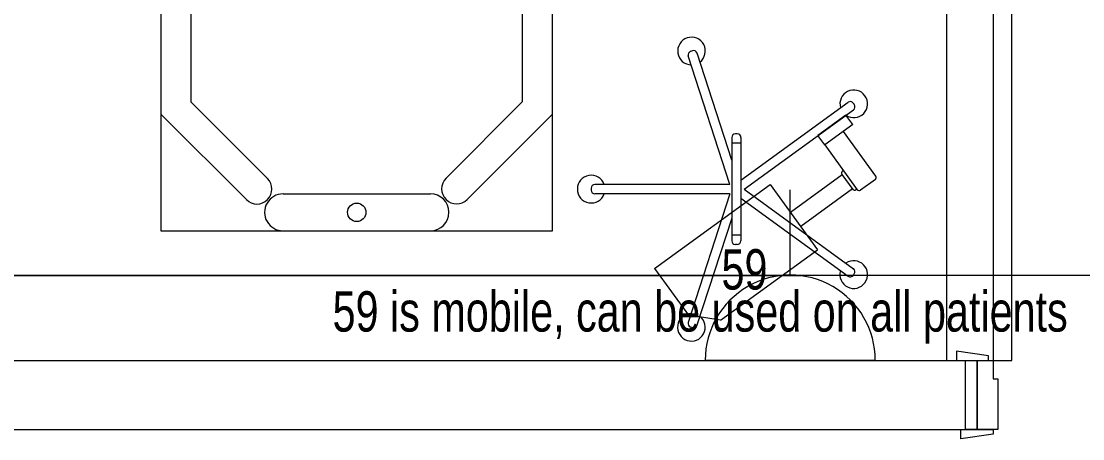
# Model space of a CAD drawing. Header units: metres. Extents: x 75097 to 220695, y -1557923 to -1361206.
# Drawn here: x 130614 to 132918, y -1460993 to -1460087 of the extents above; entities that cross this region are included whole.
import ezdxf

# ---------------------------------------------------------------- set-up
doc = ezdxf.new("R2010")
doc.units = ezdxf.units.M
doc.layers.get('0').update_dxf_attribs({"lineweight": 0})
for name, color, linetype, lineweight in [('A-100 - Copy$0$Medical Equipment and Furniture', 8, 'Continuous', 0), ('A-100 - Copy$0$Medical Equipment and Furniture1', 8, 'Continuous', 5), ('A-100 - Copy$0$Walls', 8, 'Continuous', 0), ('A-100 - Copy$0$Wooden Joinery', 8, 'Continuous', 0)]:
    doc.layers.add(name, color=color, linetype=linetype, lineweight=lineweight)
doc.layers.add('E-POWR', color=7, linetype='Continuous', lineweight=9, true_color=0x4e7e3e)
doc.styles.add('A-100 - Copy$0$X3G_ENTITY_257CFD', font='swisscl.ttf', dxfattribs={"height": 200})

# ---------------------------------------------------------------- blocks, each defined once
blk = doc.blocks.new('NORMAL SOCKET')
at = {"layer": 'E-POWR'}
for p, q in [((0, 307.7), (0, 615.4)), ((-307.7, 0), (307.7, 0))]:
    blk.add_line(p, q, dxfattribs=at)
blk.add_ellipse((0, 0), major_axis=(32.8, 305.9), ratio=1, start_param=4.81904, end_param=7.960633, dxfattribs=at)
blk = doc.blocks.new('*X149')
for p, q in [((5, 3), (5, 3)), ((5, 3), (5, 3)), ((5, 3), (5, 3)), ((5, 3), (5, 3)), ((5, 3), (5, 3)), ((5, 3), (5, 3)), ((5, 3), (5, 3)), ((5, 3), (5, 3)), ((5, 3), (5, 3)), ((5, 3), (5, 3)), ((5, 3), (5, 3)), ((5, 3), (5, 3)), ((5, 3), (5, 3)), ((5, 3), (5, 3)), ((5, 3), (5, 3)), ((5, 3), (5, 3)), ((5, 3), (5, 3)), ((5, 3), (5, 3)), ((5, 3), (5, 3)), ((5, 3), (5, 3)), ((5, 3), (5, 3)), ((5, 3), (5, 3)), ((5, 3), (5, 3)), ((5, 3), (5, 3)), ((5, 3), (5, 3)), ((5, 3), (5, 3)), ((5, 3), (5, 3)), ((5, 3), (5, 3)), ((5, 3), (5, 3)), ((5, 3), (5, 3)), ((5, 3), (5, 3)), ((5, 3), (5, 3)), ((5, 3), (5, 3)), ((5, 3), (5, 3)), ((5, 3), (5, 3)), ((5, 3), (5, 3)), ((5, 3), (5, 3)), ((5, 3), (5, 3)), ((5, 3), (5, 3)), ((5, 3), (5, 3)), ((5, 3), (5, 3)), ((5, 3), (5, 3)), ((5, 3), (5, 3)), ((5, 3), (5, 3)), ((5, 3), (5, 3)), ((5, 3), (5, 3)), ((5, 3), (5, 3)), ((5, 3), (5, 3)), ((5, 3), (5, 3)), ((5, 3), (5, 3)), ((5, 3), (5, 3)), ((5, 3), (5, 3)), ((5, 3), (5, 3)), ((5, 3), (5, 3)), ((5, 3), (5, 3)), ((5, 3), (5, 3)), ((5, 3), (5, 3)), ((5, 3), (5, 3)), ((5, 3), (5, 3)), ((5, 3), (5, 3)), ((5, 3), (5, 3)), ((5, 3), (5, 3)), ((5, 3), (5, 3)), ((5, 3), (5, 3)), ((5, 3), (5, 3)), ((5, 3), (5, 3)), ((6, 3), (5, 3)), ((5, 3), (5, 3)), ((6, 3), (5, 3)), ((5, 3), (5, 3)), ((6, 3), (5, 3)), ((5, 3), (5, 3)), ((6, 3), (5, 3)), ((5, 3), (5, 3)), ((5, 3), (5, 3)), ((5, 3), (5, 3)), ((5, 3), (5, 3)), ((5, 3), (5, 3)), ((5, 3), (5, 3)), ((5, 3), (5, 3)), ((5, 3), (5, 3)), ((5, 3), (5, 3)), ((5, 3), (5, 3)), ((5, 3), (5, 3)), ((5, 3), (5, 3)), ((5, 3), (5, 3)), ((5, 3), (5, 3)), ((5, 3), (5, 3)), ((5, 3), (5, 3)), ((5, 3), (5, 3)), ((5, 3), (5, 3)), ((5, 3), (5, 3)), ((5, 3), (5, 3)), ((5, 3), (5, 3)), ((5, 3), (5, 3)), ((5, 3), (5, 3)), ((6, 3), (6, 3)), ((6, 3), (6, 3)), ((6, 3), (6, 3)), ((6, 3), (6, 3)), ((6, 3), (6, 3)), ((6, 3), (6, 3)), ((6, 3), (6, 3)), ((6, 3), (6, 3)), ((6, 3), (6, 3)), ((6, 3), (6, 3)), ((6, 3), (6, 3)), ((6, 3), (6, 3)), ((6, 3), (6, 3)), ((6, 3), (6, 3)), ((6, 3), (6, 3)), ((6, 3), (6, 3)), ((6, 3), (6, 3)), ((6, 3), (6, 3)), ((6, 3), (6, 3)), ((6, 3), (6, 3)), ((6, 3), (6, 3)), ((6, 3), (6, 3)), ((6, 3), (6, 3)), ((6, 3), (6, 3)), ((6, 3), (6, 3)), ((6, 3), (6, 3)), ((6, 3), (6, 3)), ((6, 3), (6, 3)), ((6, 3), (6, 3)), ((6, 3), (6, 3)), ((6, 3), (6, 3)), ((6, 3), (6, 3)), ((6, 3), (6, 3)), ((6, 3), (6, 3)), ((6, 3), (6, 3)), ((6, 3), (6, 3)), ((6, 3), (6, 3)), ((6, 3), (6, 3)), ((6, 3), (6, 3)), ((6, 3), (6, 3)), ((6, 3), (6, 3)), ((6, 3), (6, 3)), ((6, 3), (6, 3)), ((6, 3), (6, 3)), ((6, 3), (6, 3)), ((6, 3), (6, 3)), ((6, 3), (6, 3)), ((6, 3), (6, 3)), ((6, 3), (6, 3)), ((6, 3), (6, 3)), ((6, 3), (6, 3)), ((6, 3), (6, 3)), ((6, 3), (6, 3)), ((6, 3), (6, 3)), ((6, 3), (6, 3)), ((6, 3), (6, 3)), ((6, 3), (6, 3)), ((6, 3), (6, 3)), ((6, 3), (6, 3)), ((6, 3), (6, 3)), ((6, 3), (6, 3)), ((6, 3), (6, 3)), ((6, 3), (6, 3)), ((6, 3), (6, 3)), ((6, 3), (6, 3)), ((6, 3), (6, 3)), ((6, 3), (6, 3)), ((6, 3), (6, 3)), ((6, 3), (6, 3)), ((6, 3), (6, 3)), ((6, 3), (6, 3)), ((6, 3), (6, 3)), ((6, 3), (6, 3)), ((6, 3), (6, 3)), ((6, 3), (6, 3)), ((6, 3), (6, 3)), ((6, 3), (6, 3)), ((6, 3), (6, 3)), ((6, 3), (6, 3)), ((6, 3), (6, 3)), ((6, 3), (6, 3)), ((6, 3), (6, 3)), ((6, 3), (6, 3)), ((6, 3), (6, 3)), ((6, 3), (6, 3)), ((6, 3), (6, 3)), ((6, 3), (6, 3)), ((6, 3), (6, 3)), ((6, 3), (6, 3)), ((6, 3), (6, 3)), ((6, 3), (6, 3)), ((6, 3), (6, 3)), ((6, 3), (6, 3)), ((6, 3), (6, 3)), ((6, 3), (6, 3)), ((6, 3), (6, 3)), ((6, 3), (6, 3)), ((6, 3), (6, 3)), ((6, 3), (6, 3)), ((6, 3), (6, 3)), ((6, 3), (6, 3)), ((6, 3), (6, 3)), ((6, 3), (6, 3)), ((6, 3), (6, 3)), ((6, 3), (6, 3)), ((6, 3), (6, 3)), ((6, 3), (6, 3)), ((6, 3), (6, 3)), ((6, 3), (6, 3)), ((6, 3), (6, 3)), ((6, 3), (6, 3)), ((6, 3), (6, 3)), ((6, 3), (6, 3)), ((6, 3), (6, 3)), ((6, 3), (6, 3)), ((6, 3), (6, 3)), ((6, 3), (6, 3)), ((6, 3), (6, 3)), ((6, 3), (6, 3)), ((6, 3), (6, 3)), ((6, 3), (6, 3)), ((6, 3), (6, 3)), ((6, 3), (6, 3)), ((6, 3), (6, 3)), ((6, 3), (6, 3)), ((6, 3), (6, 3)), ((6, 3), (6, 3)), ((6, 3), (6, 3)), ((6, 3), (6, 3)), ((6, 3), (6, 3)), ((6, 3), (6, 3)), ((6, 3), (6, 3)), ((6, 3), (6, 3)), ((6, 3), (6, 3)), ((6, 3), (6, 3)), ((6, 3), (6, 3)), ((6, 3), (6, 3)), ((6, 3), (6, 3)), ((6, 3), (6, 3)), ((6, 3), (6, 3)), ((6, 3), (6, 3)), ((6, 3), (6, 3)), ((6, 3), (6, 3)), ((6, 3), (6, 3)), ((6, 3), (6, 3)), ((6, 3), (6, 3)), ((6, 3), (6, 3)), ((6, 3), (6, 3)), ((6, 3), (6, 3)), ((6, 3), (6, 3)), ((6, 3), (6, 3)), ((6, 3), (6, 3)), ((6, 3), (6, 3)), ((6, 3), (6, 3)), ((6, 3), (6, 3)), ((6, 3), (6, 3)), ((6, 3), (6, 3)), ((6, 3), (6, 3)), ((6, 3), (6, 3)), ((6, 3), (6, 3)), ((6, 3), (6, 3)), ((6, 3), (6, 3)), ((6, 3), (6, 3)), ((6, 3), (6, 3)), ((6, 3), (6, 3)), ((6, 3), (6, 3)), ((6, 3), (6, 3)), ((6, 3), (6, 3)), ((6, 3), (6, 3)), ((6, 3), (6, 3)), ((6, 3), (6, 3)), ((6, 3), (6, 3)), ((6, 3), (6, 3)), ((6, 3), (6, 3)), ((6, 3), (6, 3)), ((6, 3), (6, 3)), ((6, 3), (6, 3)), ((6, 3), (6, 3)), ((6, 3), (6, 3)), ((6, 3), (6, 3)), ((6, 3), (6, 3)), ((6, 3), (6, 3)), ((6, 3), (6, 3)), ((6, 3), (6, 3)), ((6, 3), (6, 3)), ((6, 3), (6, 3)), ((6, 3), (6, 3)), ((6, 3), (6, 3)), ((6, 3), (6, 3)), ((6, 3), (6, 3)), ((6, 3), (6, 3)), ((6, 3), (6, 3)), ((6, 3), (6, 3)), ((6, 3), (6, 3)), ((6, 3), (6, 3)), ((6, 3), (6, 3)), ((6, 3), (6, 3)), ((6, 3), (6, 3)), ((6, 3), (6, 3)), ((6, 3), (6, 3)), ((6, 3), (6, 3)), ((6, 3), (6, 3)), ((6, 3), (6, 3)), ((6, 3), (6, 3)), ((6, 3), (5, 3)), ((6, 3), (5, 3)), ((6, 3), (5, 3)), ((6, 3), (5, 3)), ((6, 3), (5, 3)), ((6, 3), (6, 3)), ((6, 3), (6, 3)), ((6, 3), (6, 3)), ((6, 3), (6, 3)), ((6, 3), (6, 3)), ((6, 3), (6, 3)), ((6, 3), (6, 3)), ((6, 3), (6, 3)), ((6, 3), (6, 3)), ((6, 3), (6, 3)), ((6, 3), (6, 3)), ((6, 3), (6, 3)), ((6, 3), (6, 3)), ((6, 3), (6, 3)), ((6, 3), (6, 3)), ((6, 3), (6, 3)), ((6, 3), (6, 3)), ((6, 3), (6, 3)), ((6, 3), (6, 3)), ((6, 3), (6, 3)), ((6, 3), (6, 3)), ((6, 3), (6, 3)), ((6, 3), (6, 3)), ((6, 3), (6, 3)), ((6, 3), (6, 3)), ((6, 3), (6, 3)), ((6, 3), (6, 3)), ((6, 3), (6, 3)), ((6, 3), (6, 3)), ((6, 3), (6, 3)), ((6, 3), (6, 3)), ((6, 3), (6, 3)), ((6, 3), (6, 3)), ((6, 3), (6, 3)), ((6, 3), (6, 3)), ((6, 3), (6, 3)), ((6, 3), (6, 3)), ((6, 3), (6, 3)), ((6, 3), (6, 3)), ((6, 3), (6, 3)), ((6, 3), (6, 3)), ((6, 3), (6, 3)), ((6, 3), (6, 3)), ((6, 3), (6, 3)), ((6, 3), (6, 3)), ((6, 3), (6, 3)), ((6, 3), (6, 3)), ((6, 3), (6, 3)), ((6, 3), (6, 3)), ((6, 3), (6, 3)), ((6, 3), (6, 3)), ((6, 3), (6, 3)), ((6, 3), (6, 3)), ((6, 3), (6, 3)), ((6, 3), (6, 3)), ((6, 3), (6, 3)), ((6, 3), (6, 3)), ((6, 3), (6, 3)), ((6, 3), (6, 3)), ((6, 3), (6, 3)), ((6, 3), (6, 3)), ((6, 3), (6, 3)), ((6, 3), (6, 3)), ((6, 3), (6, 3)), ((6, 3), (6, 3)), ((6, 3), (6, 3)), ((6, 3), (6, 3)), ((6, 3), (6, 3)), ((6, 3), (6, 3)), ((6, 3), (6, 3)), ((6, 3), (6, 3)), ((6, 3), (6, 3)), ((6, 3), (6, 3)), ((6, 3), (6, 3)), ((6, 3), (6, 3)), ((6, 3), (6, 3)), ((6, 3), (6, 3)), ((6, 3), (6, 3)), ((6, 3), (6, 3)), ((6, 3), (6, 3)), ((6, 3), (6, 3)), ((6, 3), (6, 3)), ((6, 3), (6, 3)), ((6, 3), (6, 3)), ((6, 3), (6, 3)), ((6, 3), (6, 3)), ((6, 3), (6, 3)), ((6, 3), (6, 3)), ((6, 3), (6, 3)), ((6, 3), (6, 3)), ((6, 3), (6, 3)), ((6, 3), (6, 3)), ((6, 3), (6, 3)), ((6, 3), (6, 3)), ((6, 3), (6, 3)), ((6, 3), (6, 3)), ((6, 3), (6, 3)), ((6, 3), (6, 3)), ((6, 3), (6, 3)), ((6, 3), (6, 3)), ((6, 3), (6, 3)), ((6, 3), (6, 3)), ((6, 3), (6, 3)), ((6, 3), (6, 3)), ((6, 3), (6, 3)), ((6, 3), (6, 3)), ((6, 3), (6, 3)), ((6, 3), (6, 3)), ((6, 3), (6, 3)), ((6, 3), (6, 3)), ((6, 3), (6, 3)), ((6, 3), (6, 3)), ((6, 3), (6, 3)), ((6, 3), (6, 3)), ((6, 3), (6, 3)), ((6, 3), (6, 3)), ((6, 3), (6, 3)), ((6, 3), (6, 3)), ((6, 3), (6, 3)), ((6, 3), (6, 3)), ((6, 3), (6, 3)), ((6, 3), (6, 3)), ((6, 3), (6, 3)), ((6, 3), (6, 3)), ((6, 3), (6, 3)), ((6, 3), (6, 3)), ((6, 3), (6, 3)), ((6, 3), (6, 3)), ((6, 3), (6, 3)), ((6, 3), (6, 3)), ((6, 3), (6, 3)), ((6, 3), (6, 3)), ((6, 3), (6, 3)), ((6, 3), (6, 3)), ((6, 3), (6, 3)), ((6, 3), (6, 3)), ((6, 3), (6, 3)), ((6, 3), (6, 3)), ((6, 3), (6, 3)), ((6, 3), (6, 3)), ((6, 3), (6, 3)), ((6, 3), (6, 3)), ((6, 3), (6, 3)), ((6, 3), (6, 3)), ((6, 3), (6, 3)), ((6, 3), (6, 3)), ((6, 3), (6, 3)), ((6, 3), (6, 3)), ((6, 3), (6, 3)), ((6, 3), (6, 3)), ((6, 3), (6, 3)), ((6, 3), (6, 3)), ((6, 3), (6, 3)), ((6, 3), (6, 3)), ((6, 3), (6, 3)), ((6, 3), (6, 3)), ((6, 3), (6, 3)), ((6, 3), (6, 3)), ((6, 3), (6, 3)), ((6, 3), (6, 3)), ((6, 3), (6, 3)), ((6, 3), (6, 3)), ((6, 3), (6, 3)), ((6, 3), (6, 3)), ((6, 3), (6, 3)), ((6, 3), (6, 3)), ((6, 3), (6, 3)), ((6, 3), (6, 3)), ((6, 3), (6, 3)), ((6, 3), (6, 3)), ((6, 3), (6, 3)), ((6, 3), (6, 3)), ((6, 3), (6, 3)), ((6, 3), (6, 3)), ((6, 3), (6, 3)), ((6, 3), (6, 3)), ((6, 3), (6, 3)), ((6, 3), (6, 3)), ((6, 3), (6, 3)), ((6, 3), (6, 3)), ((6, 3), (6, 3)), ((6, 3), (6, 3)), ((6, 3), (6, 3)), ((6, 3), (6, 3)), ((6, 3), (6, 3)), ((6, 3), (6, 3)), ((6, 3), (6, 3)), ((6, 3), (6, 3)), ((6, 3), (6, 3)), ((6, 3), (6, 3)), ((6, 3), (6, 3)), ((6, 3), (6, 3)), ((6, 3), (6, 3)), ((6, 3), (6, 3)), ((6, 3), (6, 3)), ((6, 3), (6, 3)), ((6, 3), (6, 3)), ((6, 3), (6, 3)), ((6, 3), (6, 3)), ((6, 3), (6, 3)), ((6, 3), (6, 3)), ((6, 3), (6, 3)), ((6, 3), (6, 3)), ((6, 3), (6, 3)), ((6, 3), (6, 3)), ((6, 3), (6, 3)), ((6, 3), (6, 3)), ((6, 3), (6, 3)), ((6, 3), (6, 3)), ((6, 3), (6, 3)), ((6, 3), (6, 3)), ((6, 3), (6, 3)), ((6, 3), (6, 3)), ((6, 3), (6, 3)), ((6, 3), (6, 3)), ((6, 3), (6, 3)), ((6, 3), (6, 3)), ((6, 3), (6, 3)), ((6, 3), (6, 3)), ((6, 3), (6, 3)), ((6, 3), (6, 3)), ((6, 3), (6, 3)), ((6, 3), (6, 3)), ((6, 3), (6, 3)), ((6, 3), (6, 3)), ((6, 3), (6, 3)), ((6, 3), (6, 3)), ((6, 3), (6, 3)), ((6, 3), (6, 3)), ((6, 3), (6, 3)), ((6, 3), (6, 3)), ((6, 3), (6, 3)), ((6, 3), (6, 3)), ((6, 3), (6, 3)), ((6, 3), (6, 3)), ((6, 3), (6, 3)), ((6, 3), (6, 3)), ((6, 3), (6, 3)), ((6, 3), (6, 3)), ((6, 3), (6, 3)), ((6, 3), (6, 3)), ((6, 3), (6, 3)), ((6, 3), (6, 3)), ((6, 3), (6, 3)), ((6, 3), (6, 3)), ((6, 3), (6, 3)), ((6, 3), (6, 3)), ((6, 3), (6, 3)), ((6, 3), (6, 3)), ((6, 3), (6, 3)), ((6, 3), (6, 3)), ((6, 3), (6, 3)), ((6, 3), (6, 3)), ((6, 3), (6, 3)), ((6, 3), (6, 3)), ((6, 3), (6, 3)), ((6, 3), (6, 3)), ((6, 3), (6, 3)), ((6, 3), (6, 3)), ((6, 3), (6, 3)), ((6, 3), (6, 3)), ((6, 3), (6, 3)), ((6, 3), (6, 3)), ((6, 3), (6, 3)), ((6, 3), (6, 3)), ((6, 3), (6, 3)), ((6, 3), (6, 3)), ((6, 3), (6, 3)), ((6, 3), (6, 3)), ((6, 3), (6, 3)), ((6, 3), (6, 3)), ((6, 3), (6, 3)), ((6, 3), (6, 3)), ((6, 3), (6, 3)), ((6, 3), (6, 3)), ((6, 3), (6, 3)), ((6, 3), (6, 3)), ((6, 3), (6, 3)), ((6, 3), (6, 3)), ((6, 3), (6, 3)), ((6, 3), (6, 3)), ((6, 3), (6, 3)), ((6, 3), (6, 3)), ((6, 3), (6, 3)), ((6, 3), (6, 3)), ((6, 3), (6, 3)), ((6, 3), (6, 3)), ((6, 3), (6, 3)), ((6, 3), (6, 3)), ((6, 3), (6, 3)), ((6, 3), (6, 3)), ((6, 3), (6, 3)), ((6, 3), (6, 3)), ((6, 3), (6, 3)), ((6, 3), (6, 3)), ((6, 3), (6, 3)), ((6, 3), (6, 3)), ((6, 3), (6, 3)), ((6, 3), (6, 3)), ((6, 3), (6, 3)), ((6, 3), (6, 3)), ((6, 3), (6, 3)), ((6, 3), (6, 3)), ((6, 3), (6, 3)), ((6, 3), (6, 3)), ((6, 3), (6, 3)), ((6, 3), (6, 3)), ((6, 3), (6, 3)), ((6, 3), (6, 3)), ((6, 3), (6, 3)), ((6, 3), (6, 3)), ((6, 3), (6, 3)), ((6, 3), (6, 3)), ((6, 3), (6, 3)), ((6, 3), (6, 3)), ((6, 3), (6, 3)), ((6, 3), (6, 3))]:
    blk.add_line(p, q)
blk = doc.blocks.new('*X150')
for p, q in [((13, 1), (13, 1)), ((13, 1), (13, 1)), ((13, 1), (13, 1)), ((13, 1), (13, 1)), ((13, 1), (13, 1)), ((13, 1), (13, 1)), ((13, 1), (13, 1)), ((13, 1), (13, 1)), ((13, 1), (13, 1)), ((13, 1), (13, 1)), ((13, 1), (13, 1)), ((13, 1), (13, 1)), ((13, 1), (13, 1)), ((13, 1), (13, 1)), ((13, 1), (13, 1)), ((13, 1), (14, 1)), ((13, 1), (14, 1)), ((13, 1), (14, 1)), ((13, 1), (13, 1)), ((13, 1), (13, 1)), ((13, 1), (13, 1)), ((13, 1), (13, 1)), ((13, 1), (13, 1)), ((13, 1), (13, 1)), ((13, 1), (13, 1)), ((13, 1), (13, 1)), ((13, 1), (13, 1)), ((13, 1), (13, 1)), ((13, 1), (13, 1)), ((13, 1), (13, 1)), ((13, 1), (13, 1)), ((13, 1), (13, 1)), ((13, 1), (13, 1)), ((13, 1), (13, 1)), ((13, 1), (13, 1)), ((13, 1), (13, 1)), ((13, 1), (13, 1)), ((13, 1), (13, 1)), ((13, 1), (13, 1)), ((13, 1), (13, 1)), ((13, 1), (13, 1)), ((13, 1), (13, 1)), ((13, 1), (13, 1)), ((13, 1), (13, 1)), ((13, 1), (13, 1)), ((13, 1), (13, 1)), ((13, 1), (13, 1)), ((13, 1), (13, 1)), ((13, 1), (13, 1)), ((13, 1), (13, 1)), ((13, 1), (13, 1)), ((13, 1), (13, 1)), ((13, 1), (13, 1)), ((13, 1), (13, 1)), ((13, 1), (13, 1)), ((13, 1), (13, 1)), ((13, 1), (13, 1)), ((13, 1), (13, 1)), ((13, 1), (13, 1)), ((13, 1), (13, 1)), ((13, 1), (13, 1)), ((13, 1), (13, 1)), ((13, 1), (13, 1)), ((13, 1), (13, 1)), ((13, 1), (13, 1)), ((13, 1), (13, 1)), ((13, 1), (13, 1)), ((13, 1), (13, 1)), ((13, 1), (13, 1)), ((13, 1), (13, 1)), ((13, 1), (13, 1)), ((13, 1), (13, 1)), ((13, 1), (13, 1)), ((13, 1), (13, 1)), ((13, 1), (13, 1)), ((13, 1), (13, 1)), ((13, 1), (13, 1)), ((13, 1), (13, 1)), ((13, 1), (13, 1)), ((13, 1), (13, 1)), ((13, 1), (13, 1)), ((13, 1), (13, 1)), ((13, 1), (13, 1)), ((13, 1), (13, 1)), ((13, 1), (13, 1)), ((13, 1), (13, 1)), ((13, 1), (13, 1)), ((13, 1), (13, 1)), ((13, 1), (13, 1)), ((13, 1), (13, 1)), ((13, 1), (13, 1)), ((13, 1), (13, 1)), ((13, 1), (13, 1)), ((13, 1), (13, 1)), ((13, 1), (13, 1)), ((13, 1), (13, 1)), ((13, 1), (13, 1)), ((13, 1), (13, 1)), ((13, 1), (13, 1)), ((13, 1), (13, 1)), ((13, 1), (13, 1)), ((13, 1), (13, 1)), ((13, 1), (13, 1)), ((13, 1), (13, 1)), ((13, 1), (13, 1)), ((13, 1), (13, 1)), ((13, 1), (13, 1)), ((13, 1), (13, 1)), ((13, 1), (13, 1)), ((13, 1), (13, 1)), ((13, 1), (13, 1)), ((13, 1), (13, 1)), ((13, 1), (13, 1)), ((13, 1), (13, 1)), ((13, 1), (13, 1)), ((13, 1), (13, 1)), ((13, 1), (13, 1)), ((13, 1), (13, 1)), ((13, 1), (13, 1)), ((13, 1), (13, 1)), ((13, 1), (13, 1)), ((13, 1), (13, 1)), ((13, 1), (13, 1)), ((13, 1), (14, 1)), ((13, 0), (13, 0)), ((13, 0), (13, 0)), ((13, 0), (13, 0)), ((13, 0), (13, 0)), ((13, 0), (13, 0)), ((13, 0), (13, 0)), ((13, 0), (13, 0)), ((13, 0), (13, 0)), ((13, 0), (13, 0)), ((13, 0), (13, 0)), ((13, 0), (13, 0)), ((13, 0), (13, 0)), ((13, 0), (13, 0)), ((13, 0), (13, 0)), ((13, 0), (13, 0)), ((13, 0), (13, 0)), ((13, 0), (13, 0)), ((13, 0), (13, 0)), ((13, 0), (13, 0)), ((13, 0), (13, 0)), ((13, 0), (13, 0)), ((13, 0), (13, 0)), ((13, 0), (13, 0)), ((13, 0), (13, 0)), ((13, 0), (13, 0)), ((13, 0), (13, 0)), ((13, 0), (13, 0)), ((13, 0), (13, 0)), ((13, 0), (13, 0)), ((13, 0), (13, 0)), ((13, 0), (13, 0)), ((13, 0), (13, 0)), ((13, 0), (13, 0)), ((13, 0), (13, 0)), ((13, 0), (13, 0)), ((13, 0), (13, 0)), ((13, 0), (13, 0)), ((13, 0), (13, 0)), ((13, 0), (13, 0)), ((13, 0), (13, 0)), ((13, 0), (13, 0)), ((13, 0), (13, 0)), ((13, 0), (13, 0)), ((13, 0), (13, 0)), ((13, 0), (13, 0)), ((13, 0), (13, 0)), ((13, 0), (13, 0)), ((13, 0), (13, 0)), ((13, 0), (14, 0)), ((13, 0), (14, 0)), ((13, 0), (13, 0)), ((13, 0), (14, 0)), ((14, 1), (14, 1)), ((14, 1), (14, 1)), ((14, 1), (14, 1)), ((14, 1), (14, 1)), ((14, 1), (14, 1)), ((14, 1), (14, 1)), ((14, 1), (14, 1)), ((14, 1), (14, 1)), ((14, 1), (14, 1)), ((14, 1), (14, 1)), ((14, 1), (14, 1)), ((14, 1), (14, 1)), ((14, 1), (14, 1)), ((14, 1), (14, 1)), ((14, 1), (14, 1)), ((14, 1), (14, 1)), ((14, 1), (14, 1)), ((14, 1), (14, 1)), ((14, 1), (14, 1)), ((14, 1), (14, 1)), ((14, 1), (14, 1)), ((14, 1), (14, 1)), ((14, 1), (14, 1)), ((14, 1), (14, 1)), ((14, 1), (14, 1)), ((14, 1), (14, 1)), ((14, 1), (14, 1)), ((14, 1), (14, 1)), ((14, 1), (14, 1)), ((14, 1), (14, 1)), ((14, 1), (14, 1)), ((14, 1), (14, 1)), ((14, 1), (14, 1)), ((14, 1), (14, 1)), ((14, 1), (14, 1)), ((14, 1), (14, 1)), ((14, 1), (14, 1)), ((14, 1), (14, 1)), ((14, 1), (14, 1)), ((14, 1), (14, 1)), ((14, 1), (14, 1)), ((14, 1), (14, 1)), ((14, 1), (14, 1)), ((14, 1), (14, 1)), ((14, 1), (14, 1)), ((14, 1), (14, 1)), ((14, 1), (14, 1)), ((14, 1), (14, 1)), ((14, 1), (14, 1)), ((14, 1), (14, 1)), ((14, 1), (14, 1)), ((14, 1), (14, 1)), ((14, 1), (14, 1)), ((14, 1), (14, 1)), ((14, 1), (14, 1)), ((14, 1), (14, 1)), ((14, 1), (14, 1)), ((14, 1), (14, 1)), ((14, 1), (14, 1)), ((14, 1), (14, 1)), ((14, 1), (14, 1)), ((14, 1), (14, 1)), ((14, 1), (14, 1)), ((14, 1), (14, 1)), ((14, 1), (14, 1)), ((14, 1), (14, 1)), ((14, 1), (14, 1)), ((14, 1), (14, 1)), ((14, 1), (14, 1)), ((14, 1), (14, 1)), ((14, 1), (14, 1)), ((14, 1), (14, 1)), ((14, 1), (14, 1)), ((14, 1), (14, 1)), ((14, 1), (14, 1)), ((14, 1), (14, 1)), ((14, 1), (14, 1)), ((14, 1), (14, 1)), ((14, 1), (14, 1)), ((14, 1), (14, 1)), ((14, 1), (14, 1)), ((14, 1), (14, 1)), ((14, 1), (14, 1)), ((14, 1), (14, 1)), ((14, 1), (14, 1)), ((14, 1), (14, 1)), ((14, 1), (14, 1)), ((14, 1), (14, 1)), ((14, 1), (14, 1)), ((14, 1), (14, 1)), ((14, 1), (14, 1)), ((14, 1), (14, 1)), ((14, 1), (14, 1)), ((14, 1), (14, 1)), ((14, 0), (14, 0)), ((14, 0), (14, 0)), ((14, 0), (14, 0)), ((14, 0), (14, 0)), ((14, 0), (14, 0)), ((14, 0), (14, 0)), ((14, 0), (14, 0)), ((14, 0), (14, 0)), ((14, 0), (14, 0)), ((14, 0), (14, 0)), ((14, 0), (14, 0)), ((14, 0), (14, 0)), ((14, 0), (14, 0)), ((14, 0), (14, 0)), ((14, 0), (14, 0)), ((14, 0), (14, 0)), ((14, 0), (14, 0)), ((14, 0), (14, 0)), ((14, 0), (14, 0)), ((14, 0), (14, 0)), ((14, 0), (14, 0)), ((14, 0), (14, 0)), ((14, 0), (14, 0)), ((14, 0), (14, 0)), ((14, 0), (14, 0)), ((14, 0), (14, 0)), ((14, 0), (14, 0)), ((14, 0), (14, 0)), ((14, 0), (14, 0)), ((14, 0), (14, 0)), ((14, 0), (14, 0)), ((14, 0), (14, 0)), ((14, 0), (14, 0)), ((14, 0), (14, 0)), ((14, 0), (14, 0)), ((14, 0), (14, 0)), ((14, 0), (14, 0)), ((14, 0), (14, 0)), ((14, 0), (14, 0)), ((14, 0), (14, 0)), ((14, 0), (14, 0)), ((14, 0), (14, 0)), ((14, 0), (14, 0)), ((14, 0), (14, 0)), ((14, 0), (14, 0)), ((14, 0), (14, 0)), ((14, 0), (14, 0)), ((14, 0), (14, 0)), ((13, 0), (13, 0)), ((13, 0), (14, 0)), ((13, 0), (13, 0)), ((13, 0), (14, 0)), ((13, 0), (13, 0)), ((13, 0), (14, 0)), ((13, 0), (13, 0)), ((13, 0), (13, 0)), ((13, 0), (13, 0)), ((13, 0), (13, 0)), ((13, 0), (14, 0)), ((13, 0), (13, 0)), ((13, 0), (14, 0)), ((13, 0), (13, 0)), ((13, 0), (14, 0)), ((13, 0), (13, 0)), ((13, 0), (14, 0)), ((13, 0), (13, 0)), ((13, 0), (14, 0)), ((13, 0), (13, 0)), ((13, 0), (14, 0)), ((13, 0), (13, 0)), ((13, 0), (14, 0)), ((13, 0), (13, 0)), ((13, 0), (13, 0)), ((13, 0), (13, 0)), ((13, 0), (14, 0)), ((13, 0), (13, 0)), ((13, 0), (14, 0)), ((13, 0), (13, 0)), ((13, 0), (14, 0)), ((13, 0), (13, 0)), ((13, 0), (14, 0)), ((13, 0), (13, 0)), ((13, 0), (13, 0)), ((13, 0), (13, 0)), ((13, 0), (13, 0)), ((13, 0), (13, 0)), ((13, 0), (13, 0)), ((13, 0), (13, 0)), ((13, 0), (13, 0)), ((13, 0), (13, 0)), ((13, 0), (13, 0)), ((13, 0), (13, 0)), ((13, 0), (13, 0)), ((13, 0), (13, 0)), ((13, 0), (13, 0)), ((13, 0), (13, 0)), ((13, 0), (13, 0)), ((13, 0), (13, 0)), ((13, 0), (13, 0)), ((13, 0), (13, 0)), ((13, 0), (13, 0)), ((13, 0), (13, 0)), ((13, 0), (13, 0)), ((13, 0), (13, 0)), ((13, 0), (13, 0)), ((13, 0), (13, 0)), ((13, 0), (13, 0)), ((13, 0), (13, 0)), ((13, 0), (13, 0)), ((13, 0), (13, 0)), ((13, 0), (13, 0)), ((13, 0), (13, 0)), ((13, -1), (13, -1)), ((13, -1), (13, -1)), ((13, -1), (13, -1)), ((13, -1), (13, -1)), ((13, -1), (13, -1)), ((13, -1), (14, -1)), ((13, -1), (13, -1)), ((14, 0), (14, 0)), ((14, 0), (14, 0)), ((14, 0), (14, 0)), ((14, 0), (14, 0)), ((14, 0), (14, 0)), ((14, 0), (14, 0)), ((14, 0), (14, 0)), ((14, 0), (14, 0)), ((14, 0), (14, 0)), ((14, 0), (14, 0)), ((14, 0), (14, 0)), ((14, 0), (14, 0)), ((14, 0), (14, 0)), ((14, 0), (14, 0)), ((14, 0), (14, 0)), ((13, 0), (14, 0)), ((14, 0), (14, 0)), ((14, 0), (14, 0)), ((14, 0), (14, 0)), ((14, 0), (14, 0)), ((14, 0), (14, 0)), ((14, 0), (14, 0)), ((14, 0), (14, 0)), ((14, 0), (14, 0)), ((14, 0), (14, 0)), ((14, 0), (14, 0)), ((14, 0), (14, 0)), ((14, 0), (14, 0)), ((14, 0), (14, 0)), ((14, 0), (14, 0)), ((14, 0), (14, 0)), ((14, 0), (14, 0)), ((14, 0), (14, 0)), ((14, 0), (14, 0)), ((14, 0), (14, 0)), ((14, 0), (14, 0)), ((14, 0), (14, 0)), ((14, 0), (14, 0)), ((14, 0), (14, 0)), ((14, 0), (14, 0)), ((14, 0), (14, 0)), ((14, 0), (14, 0)), ((14, 0), (14, 0)), ((14, 0), (14, 0)), ((14, 0), (14, 0)), ((14, 0), (14, 0)), ((14, 0), (14, 0)), ((14, 0), (14, 0)), ((14, 0), (14, 0)), ((14, 0), (14, 0)), ((14, -1), (14, -1)), ((14, -1), (14, -1)), ((14, -1), (14, -1)), ((14, -1), (14, -1)), ((14, -1), (14, -1))]:
    blk.add_line(p, q)
blk = doc.blocks.new('A-100 - Copy$0$HF16786E-P')
at = {"layer": 'A-100 - Copy$0$Medical Equipment and Furniture1'}
for p, q in [((0, 0.425), (-2.14, 0.425)), ((-0.2531, 0.425), (-0.0678, 0.2397)), ((0, -0.425), (0, 0.425)), ((-0.28, 0.36), (-1.86, 0.36)), ((-0.28, 0.36), (-0.1137, 0.1937)), ((-0.08, -0.16), (-0.08, 0.16)), ((-0.1136, -0.1936), (-0.28, -0.36)), ((-0.0676, -0.2396), (-0.2531, -0.425)), ((-1.86, -0.36), (-0.28, -0.36)), ((-2.14, -0.425), (0, -0.425))]:
    blk.add_line(p, q, dxfattribs=at)
for points in [[(0, 0.425), (0, 0.425), (0, 0.425), (0, 0.425), (0, 0.425), (0, 0.425), (0, 0.425), (0, 0.425), (0, 0.425), (0, 0.425), (0, 0.425), (0, 0.425), (0, 0.425), (0, 0.425), (0, 0.425), (0, 0.425), (0, 0.425), (0, 0.425), (0, 0.425), (0, 0.425), (0, 0.425), (0, 0.425), (0, 0.425), (0, 0.425), (0, 0.425), (0, 0.425), (0, 0.425), (0, 0.425), (0, 0.425), (0, 0.425), (0, 0.425), (0, 0.425), (0, 0.425), (0, 0.425), (0, 0.425), (0, 0.425), (0, 0.425), (0, 0.425), (0, 0.425), (0, 0.425), (0, 0.425), (0, 0.425), (0, 0.425), (0, 0.425), (0, 0.425), (0, 0.425), (0, 0.425), (0, 0.425), (0, 0.425), (0, 0.425), (0, 0.425), (0, 0.425), (0, 0.425), (0, 0.425), (0, 0.425), (0, 0.425), (0, 0.425), (0, 0.425), (0, 0.425), (0, 0.425), (0, 0.425), (0, 0.425), (0, 0.425), (0, 0.425), (0, 0.425), (0, 0.425), (0, 0.425), (0, 0.425), (0, 0.425), (0, 0.425), (0, 0.425), (0, 0.425), (0, 0.425), (0, 0.425), (0, 0.425), (0, 0.425), (0, 0.425), (0, 0.425), (0, 0.425), (0, 0.425), (0, 0.425), (0, 0.425), (0, 0.425), (0, 0.425), (0, 0.425), (0, 0.425), (0, 0.425), (0, 0.425), (0, 0.425), (0, 0.425), (0, 0.425), (0, 0.425), (0, 0.425), (0, 0.425), (0, 0.425), (0, 0.425), (0, 0.425), (0, 0.425), (0, 0.425), (0, 0.425), (0, 0.425), (0, 0.425), (0, 0.425), (0, 0.425), (0, 0.425), (0, 0.425), (0, 0.425), (0, 0.425), (0, 0.425), (0, 0.425), (0, 0.425), (0, 0.425), (0, 0.425), (0, 0.425), (0, 0.425), (0, 0.425), (0, 0.425), (0, 0.425), (0, 0.425), (0, 0.425), (0, 0.425), (0, 0.425), (0, 0.425), (0, 0.425), (0, 0.425), (0, 0.425), (0, 0.425), (0, 0.425), (0, 0.425), (0, 0.425), (0, 0.425), (0, 0.425), (0, 0.425), (0, 0.425), (0, 0.425), (0, 0.425), (0, 0.425), (0, 0.425), (0, 0.425), (0, 0.425), (0, 0.425), (0, 0.425), (0, 0.425), (0, 0.425), (0, 0.425), (0, 0.425), (0, 0.425), (0, 0.425), (0, 0.425), (0, 0.425), (0, 0.425), (0, 0.425), (0, 0.425), (0, 0.425), (0, 0.425), (0, 0.425), (0, 0.425), (0, 0.425), (0, 0.425), (0, 0.425), (0, 0.425), (0, 0.425), (0, 0.425), (0, 0.425), (0, 0.425), (0, 0.425), (0, 0.425), (0, 0.425), (0, 0.425), (0, 0.425), (0, 0.425), (0, 0.425), (0, 0.425), (0, 0.425), (0, 0.425), (0, 0.425), (0, 0.425), (0, 0.425), (0, 0.425), (0, 0.425), (0, 0.425), (0, 0.425), (0, 0.425), (0, 0.425), (0, 0.425), (0, 0.425), (0, 0.425), (0, 0.425), (0, 0.425), (0, 0.425), (0, 0.425), (0, 0.425), (0, 0.425), (0, 0.425), (0, 0.425), (0, 0.425), (0, 0.425), (0, 0.425), (0, 0.425), (0, 0.425), (0, 0.425), (0, 0.425), (0, 0.425), (0, 0.425), (0, 0.425), (0, 0.425), (0, 0.425), (0, 0.425), (0, 0.425), (0, 0.425), (0, 0.425), (0, 0.425), (0, 0.425), (0, 0.425), (0, 0.425), (0, 0.425), (0, 0.425), (0, 0.425), (0, 0.425)], [(0, 0.425), (0, 0.425), (0, 0.425), (0, 0.425), (0, 0.425), (0, 0.425), (0, 0.425), (0, 0.425), (0, 0.425), (0, 0.425), (0, 0.425), (0, 0.425), (0, 0.425), (0, 0.425), (0, 0.425), (0, 0.425), (0, 0.425), (0, 0.425), (0, 0.425), (0, 0.425), (0, 0.425), (0, 0.425), (0, 0.425), (0, 0.425), (0, 0.425), (0, 0.425), (0, 0.425), (0, 0.425), (0, 0.425), (0, 0.425), (0, 0.425), (0, 0.425), (0, 0.425), (0, 0.425), (0, 0.425), (0, 0.425), (0, 0.425), (0, 0.425), (0, 0.425), (0, 0.425), (0, 0.425), (0, 0.425), (0, 0.425), (0, 0.425), (0, 0.425), (0, 0.425), (0, 0.425), (0, 0.425), (0, 0.425), (0, 0.425), (0, 0.425), (0, 0.425), (0, 0.425), (0, 0.425), (0, 0.425), (0, 0.425), (0, 0.425), (0, 0.425), (0, 0.425), (0, 0.425), (0, 0.425), (0, 0.425), (0, 0.425), (0, 0.425), (0, 0.425), (0, 0.425), (0, 0.425), (0, 0.425), (0, 0.425), (0, 0.425), (0, 0.425), (0, 0.425), (0, 0.425), (0, 0.425), (0, 0.425), (0, 0.425), (0, 0.425), (0, 0.425), (0, 0.425), (0, 0.425), (0, 0.425), (0, 0.425), (0, 0.425), (0, 0.425), (0, 0.425), (0, 0.425), (0, 0.425), (0, 0.425), (0, 0.425), (0, 0.425), (0, 0.425), (0, 0.425), (0, 0.425), (0, 0.425), (0, 0.425), (0, 0.425), (0, 0.425), (0, 0.425), (0, 0.425), (0, 0.425), (0, 0.425), (0, 0.425), (0, 0.425), (0, 0.425), (0, 0.425), (0, 0.425), (0, 0.425), (0, 0.425), (0, 0.425), (0, 0.425), (0, 0.425), (0, 0.425), (0, 0.425), (0, 0.425), (0, 0.425), (0, 0.425), (0, 0.425), (0, 0.425), (0, 0.425), (0, 0.425), (0, 0.425), (0, 0.425), (0, 0.425), (0, 0.425), (0, 0.425), (0, 0.425), (0, 0.425), (0, 0.425), (0, 0.425), (0, 0.425), (0, 0.425), (0, 0.425), (0, 0.425), (0, 0.425), (0, 0.425), (0, 0.425), (0, 0.425), (0, 0.425), (0, 0.425), (0, 0.425), (0, 0.425), (0, 0.425), (0, 0.425), (0, 0.425), (0, 0.425), (0, 0.425), (0, 0.425), (0, 0.425), (0, 0.425), (0, 0.425), (0, 0.425), (0, 0.425), (0, 0.425), (0, 0.425), (0, 0.425), (0, 0.425), (0, 0.425), (0, 0.425), (0, 0.425), (0, 0.425), (0, 0.425), (0, 0.425), (0, 0.425), (0, 0.425), (0, 0.425), (0, 0.425), (0, 0.425), (0, 0.425), (0, 0.425), (0, 0.425), (0, 0.425), (0, 0.425), (0, 0.425), (0, 0.425), (0, 0.425), (0, 0.425), (0, 0.425), (0, 0.425), (0, 0.425), (0, 0.425), (0, 0.425), (0, 0.425), (0, 0.425), (0, 0.425), (0, 0.425), (0, 0.425), (0, 0.425), (0, 0.425), (0, 0.425), (0, 0.425), (0, 0.425), (0, 0.425), (0, 0.425), (0, 0.425), (0, 0.425), (0, 0.425), (0, 0.425), (0, 0.425), (0, 0.425), (0, 0.425), (0, 0.425), (0, 0.425), (0, 0.425), (0, 0.425), (0, 0.425), (0, 0.425), (0, 0.425), (0, 0.425), (0, 0.425), (0, 0.425), (0, 0.425), (0, 0.425), (0, 0.425), (0, 0.425)], [(0, 0.425), (0, 0.425), (0, 0.425), (0, 0.425), (0, 0.425), (0, 0.425), (0, 0.425), (0, 0.425), (0, 0.425), (0, 0.425), (0, 0.425), (0, 0.425), (0, 0.425), (0, 0.425), (0, 0.425), (0, 0.425), (0, 0.425), (0, 0.425), (0, 0.425), (0, 0.425), (0, 0.425), (0, 0.425), (0, 0.425), (0, 0.425), (0, 0.425), (0, 0.425), (0, 0.425), (0, 0.425), (0, 0.425), (0, 0.425), (0, 0.425), (0, 0.425), (0, 0.425), (0, 0.425), (0, 0.425), (0, 0.425), (0, 0.425), (0, 0.425), (0, 0.425), (0, 0.425), (0, 0.425), (0, 0.425), (0, 0.425), (0, 0.425), (0, 0.425), (0, 0.425), (0, 0.425), (0, 0.425), (0, 0.425), (0, 0.425), (0, 0.425), (0, 0.425), (0, 0.425), (0, 0.425), (0, 0.425), (0, 0.425), (0, 0.425), (0, 0.425), (0, 0.425), (0, 0.425), (0, 0.425), (0, 0.425), (0, 0.425), (0, 0.425), (0, 0.425), (0, 0.425), (0, 0.425), (0, 0.425), (0, 0.425), (0, 0.425), (0, 0.425), (0, 0.425), (0, 0.425), (0, 0.425), (0, 0.425), (0, 0.425), (0, 0.425), (0, 0.425), (0, 0.425), (0, 0.425), (0, 0.425), (0, 0.425), (0, 0.425), (0, 0.425), (0, 0.425), (0, 0.425), (0, 0.425), (0, 0.425), (0, 0.425), (0, 0.425), (0, 0.425), (0, 0.425), (0, 0.425), (0, 0.425), (0, 0.425), (0, 0.425), (0, 0.425), (0, 0.425), (0, 0.425), (0, 0.425), (0, 0.425), (0, 0.425), (0, 0.425), (0, 0.425), (0, 0.425), (0, 0.425), (0, 0.425), (0, 0.425), (0, 0.425), (0, 0.425), (0, 0.425), (0, 0.425), (0, 0.425), (0, 0.425), (0, 0.425), (0, 0.425), (0, 0.425), (0, 0.425), (0, 0.425), (0, 0.425), (0, 0.425), (0, 0.425), (0, 0.425), (0, 0.425), (0, 0.425), (0, 0.425), (0, 0.425), (0, 0.425), (0, 0.425), (0, 0.425), (0, 0.425), (0, 0.425), (0, 0.425), (0, 0.425), (0, 0.425), (0, 0.425), (0, 0.425), (0, 0.425), (0, 0.425), (0, 0.425), (0, 0.425), (0, 0.425), (0, 0.425), (0, 0.425), (0, 0.425), (0, 0.425), (0, 0.425), (0, 0.425), (0, 0.425), (0, 0.425), (0, 0.425), (0, 0.425), (0, 0.425), (0, 0.425), (0, 0.425), (0, 0.425), (0, 0.425), (0, 0.425), (0, 0.425), (0, 0.425), (0, 0.425), (0, 0.425), (0, 0.425), (0, 0.425), (0, 0.425), (0, 0.425), (0, 0.425), (0, 0.425), (0, 0.425), (0, 0.425), (0, 0.425), (0, 0.425), (0, 0.425), (0, 0.425), (0, 0.425), (0, 0.425), (0, 0.425), (0, 0.425), (0, 0.425), (0, 0.425), (0, 0.425), (0, 0.425), (0, 0.425), (0, 0.425), (0, 0.425), (0, 0.425), (0, 0.425), (0, 0.425), (0, 0.425), (0, 0.425), (0, 0.425), (0, 0.425), (0, 0.425), (0, 0.425), (0, 0.425), (0, 0.425), (0, 0.425), (0, 0.425), (0, 0.425), (0, 0.425), (0, 0.425), (0, 0.425), (0, 0.425), (0, 0.425), (0, 0.425), (0, 0.425), (0, 0.425), (0, 0.425), (0, 0.425), (0, 0.425), (0, 0.425), (0, 0.425), (0, 0.425), (0, 0.425), (0, 0.425), (0, 0.425), (0, 0.425), (0, 0.425), (0, 0.425), (0, 0.425), (0, 0.425), (0, 0.425), (0, 0.425), (0, 0.425), (0, 0.425), (0, 0.425), (0, 0.425), (0, 0.425), (0, 0.425), (0, 0.425), (0, 0.425), (0, 0.425), (0, 0.425), (0, 0.425), (0, 0.425), (0, 0.425), (0, 0.425), (0, 0.425), (0, 0.425), (0, 0.425), (0, 0.425), (0, 0.425), (0, 0.425), (0, 0.425), (0, 0.425), (0, 0.425), (0, 0.425), (0, 0.425), (0, 0.425), (0, 0.425), (0, 0.425), (0, 0.425), (0, 0.425), (0, 0.425), (0, 0.425), (0, 0.425), (0, 0.425), (0, 0.425), (0, 0.425), (0, 0.425), (0, 0.425), (0, 0.425), (0, 0.425), (0, 0.425), (0, 0.425), (0, 0.425), (0, 0.425), (0, 0.425), (0, 0.425), (0, 0.425), (0, 0.425), (0, 0.425), (0, 0.425), (0, 0.425), (0, 0.425), (0, 0.425), (0, 0.425)]]:
    blk.add_lwpolyline(points, close=True, dxfattribs=at)
for points in [[(0, 0.425), (0, 0.425), (0, 0.425), (0, 0.425), (0, 0.425), (0, 0.425), (0, 0.425), (0, 0.425), (0, 0.425), (0, 0.425), (0, 0.425), (0, 0.425), (0, 0.425), (0, 0.425), (0, 0.425)], [(0, 0.425), (0, 0.425), (0, 0.425), (0, 0.425), (0, 0.425), (0, 0.425), (0, 0.425), (0, 0.425), (0, 0.425), (0, 0.425), (0, 0.425), (0, 0.425), (0, 0.425), (0, 0.425), (0, 0.425), (0, 0.425), (0, 0.425), (0, 0.425), (0, 0.425), (0, 0.425), (0, 0.425), (0, 0.425), (0, 0.425), (0, 0.425), (0, 0.425), (0, 0.425), (0, 0.425), (0, 0.425), (0, 0.425), (0, 0.425), (0, 0.425), (0, 0.425), (0, 0.425), (0, 0.425), (0, 0.425), (0, 0.425), (0, 0.425), (0, 0.425), (0, 0.425), (0, 0.425), (0, 0.425), (0, 0.425), (0, 0.425), (0, 0.425), (0, 0.425), (0, 0.425), (0, 0.425), (0, 0.425), (0, 0.425), (0, 0.425), (0, 0.425), (0, 0.425), (0, 0.425), (0, 0.425), (0, 0.425), (0, 0.425), (0, 0.425), (0, 0.425), (0, 0.425), (0, 0.425), (0, 0.425), (0, 0.425), (0, 0.425), (0, 0.425), (0, 0.425), (0, 0.425), (0, 0.425), (0, 0.425), (0, 0.425), (0, 0.425), (0, 0.425), (0, 0.425), (0, 0.425), (0, 0.425), (0, 0.425), (0, 0.425), (0, 0.425), (0, 0.425), (0, 0.425), (0, 0.425), (0, 0.425), (0, 0.425), (0, 0.425), (0, 0.425), (0, 0.425), (0, 0.425), (0, 0.425), (0, 0.425), (0, 0.425)], [(0, 0.425), (0, 0.425), (0, 0.425), (0, 0.425), (0, 0.425), (0, 0.425), (0, 0.425), (0, 0.425), (0, 0.425), (0, 0.425), (0, 0.425), (0, 0.425), (0, 0.425), (0, 0.425), (0, 0.425), (0, 0.425), (0, 0.425), (0, 0.425), (0, 0.425), (0, 0.425), (0, 0.425), (0, 0.425), (0, 0.425), (0, 0.425), (0, 0.425), (0, 0.425), (0, 0.425), (0, 0.425), (0, 0.425), (0, 0.425), (0, 0.425), (0, 0.425), (0, 0.425), (0, 0.425), (0, 0.425), (0, 0.425), (0, 0.425), (0, 0.425), (0, 0.425), (0, 0.425), (0, 0.425), (0, 0.425), (0, 0.425), (0, 0.425), (0, 0.425), (0, 0.425), (0, 0.425), (0, 0.425), (0, 0.425), (0, 0.425), (0, 0.425), (0, 0.425), (0, 0.425), (0, 0.425), (0, 0.425), (0, 0.425), (0, 0.425), (0, 0.425), (0, 0.425), (0, 0.425), (0, 0.425), (0, 0.425), (0, 0.425), (0, 0.425), (0, 0.425), (0, 0.425), (0, 0.425), (0, 0.425), (0, 0.425), (0, 0.425), (0, 0.425), (0, 0.425), (0, 0.425), (0, 0.425), (0, 0.425), (0, 0.425), (0, 0.425), (0, 0.425), (0, 0.425), (0, 0.425), (0, 0.425), (0, 0.425), (0, 0.425), (0, 0.425), (0, 0.425), (0, 0.425), (0, 0.425), (0, 0.425), (0, 0.425), (0, 0.425), (0, 0.425), (0, 0.425), (0, 0.425), (0, 0.425), (0, 0.425), (0, 0.425), (0, 0.425), (0, 0.425), (0, 0.425), (0, 0.425), (0, 0.425), (0, 0.425), (0, 0.425), (0, 0.425), (0, 0.425), (0, 0.425), (0, 0.425), (0, 0.425), (0, 0.425), (0, 0.425), (0, 0.425)], [(0, 0.425), (0, 0.425), (0, 0.425), (0, 0.425), (0, 0.425), (0, 0.425), (0, 0.425), (0, 0.425), (0, 0.425), (0, 0.425), (0, 0.425), (0, 0.425), (0, 0.425), (0, 0.425), (0, 0.425), (0, 0.425), (0, 0.425), (0, 0.425), (0, 0.425), (0, 0.425), (0, 0.425), (0, 0.425), (0, 0.425), (0, 0.425), (0, 0.425), (0, 0.425), (0, 0.425), (0, 0.425), (0, 0.425), (0, 0.425), (0, 0.425), (0, 0.425), (0, 0.425), (0, 0.425), (0, 0.425), (0, 0.425), (0, 0.425), (0, 0.425), (0, 0.425), (0, 0.425), (0, 0.425), (0, 0.425), (0, 0.425), (0, 0.425), (0, 0.425), (0, 0.425), (0, 0.425), (0, 0.425), (0, 0.425), (0, 0.425), (0, 0.425), (0, 0.425), (0, 0.425), (0, 0.425)], [(0, 0.425), (0, 0.425), (0, 0.425), (0, 0.425), (0, 0.425), (0, 0.425), (0, 0.425), (0, 0.425), (0, 0.425), (0, 0.425), (0, 0.425), (0, 0.425), (0, 0.425), (0, 0.425), (0, 0.425), (0, 0.425), (0, 0.425)], [(0, 0.425), (0, 0.425), (0, 0.425), (0, 0.425), (0, 0.425), (0, 0.425), (0, 0.425), (0, 0.425), (0, 0.425), (0, 0.425)], [(0, 0.425), (0, 0.425), (0, 0.425), (0, 0.425), (0, 0.425), (0, 0.425), (0, 0.425), (0, 0.425), (0, 0.425), (0, 0.425)], [(0, 0.425), (0, 0.425), (0, 0.425), (0, 0.425), (0, 0.425), (0, 0.425), (0, 0.425)], [(0, 0.425), (0, 0.425), (0, 0.425), (0, 0.425), (0, 0.425), (0, 0.425), (0, 0.425), (0, 0.425), (0, 0.425), (0, 0.425), (0, 0.425), (0, 0.425)], [(0, 0.425), (0, 0.425), (0, 0.425), (0, 0.425), (0, 0.425), (0, 0.425), (0, 0.425)], [(0, 0.425), (0, 0.425), (0, 0.425), (0, 0.425), (0, 0.425), (0, 0.425), (0, 0.425), (0, 0.425), (0, 0.425), (0, 0.425)], [(0, 0.425), (0, 0.425), (0, 0.425), (0, 0.425), (0, 0.425), (0, 0.425), (0, 0.425), (0, 0.425)], [(0, 0.425), (0, 0.425), (0, 0.425), (0, 0.425), (0, 0.425), (0, 0.425), (0, 0.425), (0, 0.425), (0, 0.425), (0, 0.425), (0, 0.425), (0, 0.425), (0, 0.425), (0, 0.425), (0, 0.425), (0, 0.425), (0, 0.425), (0, 0.425)], [(0, 0.425), (0, 0.425), (0, 0.425), (0, 0.425), (0, 0.425), (0, 0.425), (0, 0.425), (0, 0.425), (0, 0.425), (0, 0.425)], [(0, 0.425), (0, 0.425), (0, 0.425), (0, 0.425), (0, 0.425), (0, 0.425), (0, 0.425), (0, 0.425), (0, 0.425)]]:
    blk.add_lwpolyline(points, dxfattribs=at)
blk.add_circle((-0.04, 0), 0.02, dxfattribs=at)
for centre, radius, start, end in [((-0.0908, 0.2167), 0.0325, 225, 45), ((-0.04, 0.16), 0.04, 0, 180), ((-0.04, -0.16), 0.04, 180, 0), ((-0.0906, -0.2166), 0.0325, 315, 135)]:
    blk.add_arc(centre, radius, start, end, dxfattribs=at)
for name, xscale, yscale, zscale in [('*X149', 8.593299999999998e-11, 8.593299999999998e-11, 8.593299999999998e-11), ('*X150', 5.4996e-11, 5.4996e-11, 5.4996e-11)]:
    blk.add_blockref(name, (0, 0.425), dxfattribs=dict(at, xscale=xscale, yscale=yscale, zscale=zscale))
blk = doc.blocks.new('A-100 - Copy$0$HF12177-P')
for p, q in [((0, 0), (-0.1724, 0.2372)), ((0, 0), (0.1724, 0.2372)), ((-0.0196, -0.007), (-0.1885, 0.2255)), ((0.0196, -0.007), (0.1885, 0.2255)), ((-0.12, -0.015), (-0.12, -0.019)), ((-0.112, -0.007), (0.112, -0.007)), ((-0.1, -0.007), (-0.1, -0.027)), ((0.1, -0.007), (0.1, -0.027)), ((0.12, -0.015), (0.12, -0.019)), ((-0.0631, -0.027), (-0.2951, -0.1024)), ((-0.01, -0.0308), (-0.2889, -0.1214)), ((-0.112, -0.027), (0.112, -0.027)), ((-0.01, -0.0308), (-0.01, -0.324)), ((0.01, -0.0308), (0.01, -0.324)), ((0.01, -0.0308), (0.2889, -0.1214)), ((0.0631, -0.027), (0.2951, -0.1024))]:
    blk.add_line(p, q)
for centre, radius, start, end in [((-0.1852, 0.2378), 0.03, 325.4712, 286.5288), ((0.1852, 0.2378), 0.03, 253.4712, 214.5288), ((-0.1821, 0.2302), 0.008, 126.3733, 216), ((0, -0.017), 0.315, 125.6267, 126.3733), ((-0.1788, 0.2325), 0.008, 36, 125.6267), ((0.1788, 0.2325), 0.008, 54.3733, 144), ((0, -0.017), 0.315, 53.6267, 54.3733), ((0.1821, 0.2302), 0.008, 324, 53.6267), ((-0.112, -0.015), 0.008, 90, 180), ((-0.112, -0.019), 0.008, 180, 270), ((0.112, -0.015), 0.008, 0, 90), ((0.112, -0.019), 0.008, 270, 0), ((-0.2996, -0.1144), 0.03, 37.4712, 358.5288), ((0.2996, -0.1144), 0.03, 181.4712, 142.5288), ((-0.2926, -0.11), 0.008, 108, 197.6267), ((0, -0.017), 0.315, 197.6267, 198.3733), ((0.2926, -0.11), 0.008, 342.3733, 72), ((0, -0.017), 0.315, 341.6267, 342.3733), ((-0.2914, -0.1138), 0.008, 198.3733, 288), ((0.2914, -0.1138), 0.008, 252, 341.6267), ((0, -0.332), 0.03, 109.4712, 70.5288), ((-0.002, -0.324), 0.008, 180, 269.6267), ((0, -0.017), 0.315, 269.6267, 270.3733), ((0.002, -0.324), 0.008, 270.3733, 0)]:
    blk.add_arc(centre, radius, start, end)
blk = doc.blocks.new('A-100 - Copy$0$MONITOR ARM PLAN')
for p, q in [((0.025, -0.49375, 0), (0.025, -0.18375, 0)), ((0.025, -0.18375, 0), (0.2, -0.18375, 0)), ((0.2, -0.44375, 0), (0.2, -0.18375, 0)), ((0.2, -0.44375, 0), (0.15, -0.49375, 0)), ((0.025, -0.49375, 0), (0.15, -0.49375, 0))]:
    blk.add_line(p, q)
at = {"layer": 'A-100 - Copy$0$Medical Equipment and Furniture1'}
for p, q in [((0.025, 0.0375), (0, 0.0375)), ((0, 0.0375), (0, -0.0375)), ((0.025, 0.0375), (0.025, -0.0375)), ((0.145, 0.0125), (0.025, 0.0125)), ((0.15, 0.0075), (0.15, -0.0325)), ((0.025, -0.0375), (0, -0.0375)), ((0.025, -0.0375), (0.145, -0.0375)), ((0.09375, -0.0375), (0.09375, -0.04)), ((0.09875, -0.045), (0.13875, -0.045)), ((0.1, -0.045), (0.1, -0.18375)), ((0.1375, -0.045), (0.1375, -0.18375)), ((0.14375, -0.0375), (0.14375, -0.04))]:
    blk.add_line(p, q, dxfattribs=at)
for centre, start, end in [((0.145, 0.0075, 0), 0, 90), ((0.09875, -0.04), 180, 270), ((0.13875, -0.04), 270, 360), ((0.145, -0.0325), 270, 0)]:
    blk.add_arc(centre, 0.005, start, end, dxfattribs=at)
blk = doc.blocks.new('A-100 - Copy$0$A$C009F45C9')
at = {"layer": 'A-100 - Copy$0$Wooden Joinery'}
for p, q in [((844, -1650), (754, -1650)), ((724, -1690), (724, -1680)), ((744, -1690), (744, -1680)), ((844, -1670), (754, -1670)), ((854, -1690), (854, -1680)), ((874, -1690), (874, -1680)), ((744, -1690), (724, -1690)), ((884, -1690), (844, -1690)), ((844, -1700), (844, -1690)), ((884, -1700), (884, -1690)), ((724, -1750), (724, -1760)), ((744, -1750), (724, -1750)), ((744, -1750), (744, -1760)), ((844, -1740), (844, -1750)), ((884, -1750), (844, -1750)), ((854, -1750), (854, -1760)), ((874, -1750), (874, -1760)), ((884, -1740), (884, -1750)), ((844, -1770), (754, -1770)), ((844, -1790), (754, -1790))]:
    blk.add_line(p, q, dxfattribs=at)
for points in [[(-75, -60), (-85, -60), (-95, 10), (-75, 10)], [(75, -50), (85, -50), (95, 20), (75, 20)], [(75, -100), (914, -100), (914, -60), (75, -60)], [(75, -1700), (914, -1700), (914, -1740), (75, -1740)], [(75, -1700), (914, -1700), (914, -1740), (75, -1740)], [(-75, -1740), (-85, -1740), (-95, -1810), (-75, -1810)], [(75, -1750), (85, -1750), (95, -1820), (75, -1820)]]:
    blk.add_lwpolyline(points, close=True, dxfattribs=at)
for points in [[(75, -25), (-75, -25), (-75, 0), (75, 0), (75, -25)], [(75, -25), (75, -60), (35, -60), (35, -70), (-75, -70), (-75, -25), (75, -25)], [(75, -1775), (75, -1740), (35, -1740), (35, -1730), (-75, -1730), (-75, -1775), (75, -1775)], [(75, -1775), (-75, -1775), (-75, -1800), (75, -1800), (75, -1775)]]:
    blk.add_lwpolyline(points, dxfattribs=at)
for centre, radius, start, end in [((75, -60), 840, 270, 357.2706), ((75, -1740), 840, 2.7294, 90), ((754, -1680), 30, 90, 180), ((844, -1680), 30, 0, 90), ((754, -1680), 10, 90, 180), ((844, -1680), 10, 0, 90), ((754, -1760), 30, 180, 270), ((754, -1760), 10, 180, 270), ((844, -1760), 10, 270, 0), ((844, -1760), 30, 270, 0)]:
    blk.add_arc(centre, radius, start, end, dxfattribs=at)
blk = doc.blocks.new('A-100 - Copy')
at = {"layer": 'A-100 - Copy$0$Medical Equipment and Furniture'}
blk.add_line((132622.1, -1458322.7, 0), (132622.1, -1460822.7, 0), dxfattribs=at)
blk.add_line((132622.1, -1458322.7, 0), (132622.1, -1460822.7, 0), dxfattribs=at)
at = {"layer": 'A-100 - Copy$0$Walls'}
blk.add_line((132663.3, -1460972.7, 0), (132663.3, -1460822.7, 0), dxfattribs=at)
at = {"layer": 'A-100 - Copy$0$Walls', "elevation": 0}
for points in [[(119782.1, -1460822.7), (132663.3, -1460822.7)], [(119782.1, -1460972.7), (132663.3, -1460972.7)]]:
    blk.add_lwpolyline(points, dxfattribs=at)
at = {"layer": 'A-100 - Copy$0$Medical Equipment and Furniture', "xscale": 1000, "yscale": 1000, "zscale": 1000}
for name, p, rotation in [('A-100 - Copy$0$HF16786E-P', (131342.1, -1460541.5, 0), 270.0149936594165), ('A-100 - Copy$0$MONITOR ARM PLAN', (132373.3, -1460313, 0), 305.9850316752795)]:
    blk.add_blockref(name, p, dxfattribs=dict(at, rotation=rotation))
at = {"layer": 'A-100 - Copy$0$Medical Equipment and Furniture', "extrusion": (-1.92689e-13, -1.39405e-12, -1), "xscale": -1000.000000000002, "yscale": 1000.000000000002, "zscale": -1000.000000000002, "rotation": 90.01496832471715}
blk.add_blockref('A-100 - Copy$0$HF12177-P', (-132182.8, -1460451.3, 0), dxfattribs=at)
at = {"layer": 'A-100 - Copy$0$Wooden Joinery', "rotation": 90}
blk.add_blockref('A-100 - Copy$0$A$C009F45C9', (132663.3, -1460897.7, 0), dxfattribs=at)
at = {"layer": 'A-100 - Copy$0$Medical Equipment and Furniture', "insert": (132183.5, -1460581.5, 0), "char_height": 87.47, "attachment_point": 2, "style": 'A-100 - Copy$0$X3G_ENTITY_257CFD'}
blk.add_mtext('59', dxfattribs=at)
at = {"layer": 'A-100 - Copy$0$Medical Equipment and Furniture', "insert": (132087.3, -1460672.7, 0), "char_height": 87.473, "width": 3260.537, "attachment_point": 2, "style": 'A-100 - Copy$0$X3G_ENTITY_257CFD'}
blk.add_mtext('59 is mobile, can be used on all patients', dxfattribs=at)

msp = doc.modelspace()

# ---------------------------------------------------------------- linework, layer by layer
at = {"layer": 'E-POWR', "const_width": 3, "elevation": 0}
msp.add_lwpolyline([(144178.7, -1457030), (144178.7, -1460637.6), (139198.3, -1460637.6), (136701.6, -1460637.6), (132265.4, -1460638.5), (129750.7, -1460638.5), (127228.4, -1460637.6), (124640, -1460637.6), (124640, -1455422.3), (133289.4, -1455422.3)], dxfattribs=at)

# ---------------------------------------------------------------- block references
at = {"layer": 'E-POWR', "color": 85, "xscale": 0.6, "yscale": 0.6, "zscale": 0.6}
msp.add_blockref('NORMAL SOCKET', (132282.8, -1460822.3, 0), dxfattribs=at)

# ---------------------------------------------------------------- next in the draw order: block references
msp.add_blockref('A-100 - Copy', (0, 0))

doc.saveas('drawing.dxf')
